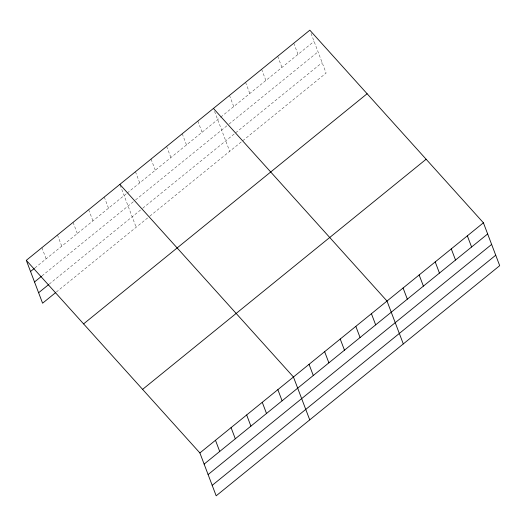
<?xml version="1.0" encoding="UTF-8"?>
<svg xmlns="http://www.w3.org/2000/svg" width="526" height="526" viewBox="0 0 526 526"><rect width="100%" height="100%" fill="white"/><g stroke="black" fill="none" stroke-linecap="round" stroke-linejoin="round"><path stroke-width="0.39" stroke-dasharray="2.63 1.97" d="M34.907 267.951L126.602 193.522M127.226 193.016L220.144 117.594M220.762 117.094L314.068 41.35M42.001 275.887L134.945 200.445M135.563 199.939L228.442 124.55M229.06 124.044L318.046 51.818M49.214 284.132L142.158 208.69M142.783 208.184L322.142 62.601M56.308 292.068L149.252 216.627M149.877 216.12L326.113 73.061L310.958 33.164M293.764 43.231L298.005 54.395M277.695 56.269L281.936 67.433M261.626 69.314L265.873 80.478M245.563 82.352L249.804 93.516M229.494 95.397L233.735 106.561M214.562 111.413L229.717 151.31M197.835 121.092L202.076 132.256M182.239 133.749L186.48 144.92M166.643 146.406L170.891 157.576M151.054 159.069L155.295 170.233M135.458 171.726L139.699 182.89M120.145 185.126L136.149 227.258M104.273 197.04L108.514 208.204M88.677 209.696L92.918 220.867M73.081 222.353L77.322 233.524M57.485 235.017L61.733 246.181M41.896 247.674L46.137 258.838"/><path stroke-width="0.79" d="M26.3 260.331L309.827 30.186L483.414 222.794L499.7 265.669L216.173 495.814L199.887 452.939L26.3 260.331L42.586 303.206L55.684 292.574M30.541 271.495L34.282 268.457M34.519 281.962L41.376 276.393M38.615 292.745L48.589 284.638M83.581 323.891L367.109 93.746M142.599 389.378L426.132 159.233M199.887 452.939L483.414 222.794M204.127 464.103L487.655 233.958M208.099 474.57L491.632 244.426M212.195 485.347L495.722 255.209M213.431 108.435L387.011 301.043L403.297 343.919M119.862 184.383L293.449 376.991L309.735 419.866M467.344 235.832L471.585 247.003M451.282 248.877L455.523 260.041M435.212 261.915L439.453 273.086M419.15 274.96L423.391 286.124M403.08 287.998L407.321 299.169M371.422 313.7L375.663 324.864M355.826 326.357L360.067 337.528M340.23 339.014L344.471 350.185M324.634 351.677L328.881 362.841M309.045 364.334L313.286 375.498M277.853 389.648L282.094 400.812M262.264 402.305L266.504 413.475M246.668 414.961L250.909 426.132M231.072 427.625L235.313 438.789M215.476 440.282L219.717 451.446"/></g></svg>
